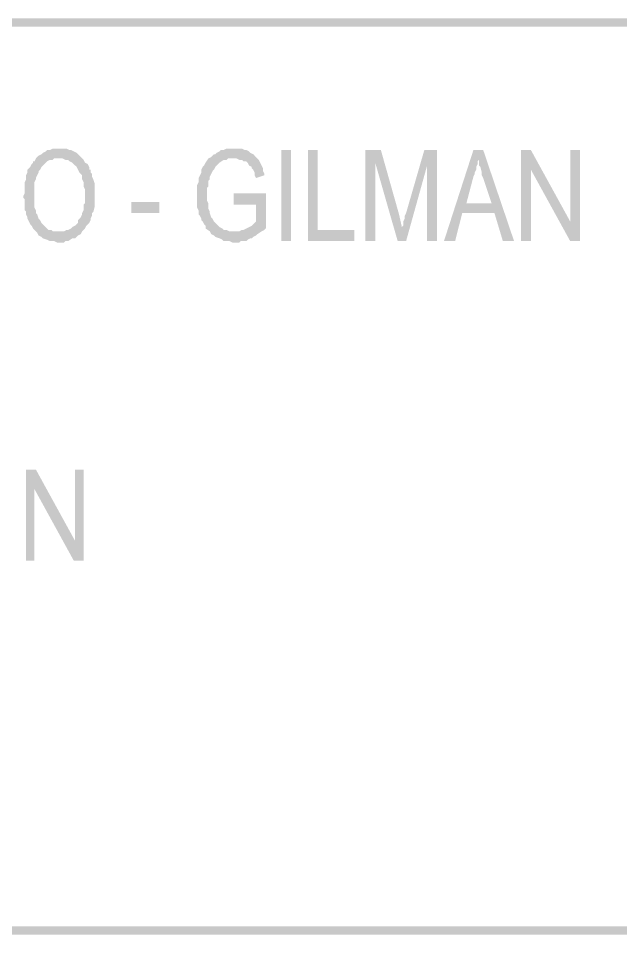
# Model space of a CAD drawing. Header units: inches. Extents: x -186 to 186, y -282 to 282.
# Drawn here: x 60.94 to 76.85, y -282.11 to -257.89 of the extents above; entities that cross this region are included whole.
import ezdxf

# ---------------------------------------------------------------- set-up
doc = ezdxf.new("R2010")
doc.units = ezdxf.units.IN
doc.header["$MEASUREMENT"] = 0
doc.layers.add('H', color=7, linetype='CONTINUOUS', lineweight=100)

msp = doc.modelspace()

# ---------------------------------------------------------------- hatches: boundary and pattern name
at = {"layer": 'H', "linetype": 'Continuous'}
for points in [[(186.111, -257.889), (-185.889, -258.111), (-186.111, -257.889)], [(185.889, -258.111), (186.111, -257.889), (-185.889, -258.111)], [(62.037, -261.333), (61.963, -261.333), (61.889, -261.333), (61.852, -261.333), (61.778, -261.37), (61.704, -261.37), (61.667, -261.407), (61.593, -261.444), (61.556, -261.481), (61.481, -261.519), (61.407, -261.593), (61.37, -261.667), (61.333, -261.667), (61.333, -261.704), (61.296, -261.741), (61.259, -261.815), (61.222, -261.852), (61.185, -261.889), (61.185, -261.963), (61.148, -262.037), (61.148, -262.111), (61.148, -262.148), (61.111, -262.222), (61.111, -262.296), (61.111, -262.37), (61.111, -262.519), (61.074, -262.593), (61.074, -262.63), (61.111, -262.667), (61.111, -262.778), (61.111, -262.815), (61.111, -262.889), (61.111, -262.963), (61.148, -263), (61.148, -263.074), (61.185, -263.148), (61.185, -263.185), (61.222, -263.259), (61.259, -263.333), (61.296, -263.37), (61.333, -263.444), (61.37, -263.481), (61.407, -263.519), (61.444, -263.556), (61.481, -263.63), (61.556, -263.667), (61.593, -263.704), (61.704, -263.741), (61.778, -263.778), (61.815, -263.778), (61.889, -263.778), (61.963, -263.815), (62.148, -263.815), (62.185, -263.778), (62.259, -263.778), (62.37, -263.704), (62.444, -263.704), (62.481, -263.667), (62.519, -263.63), (62.593, -263.593), (62.63, -263.519), (62, -263.519), (61.926, -263.519), (61.852, -263.519), (61.815, -263.481), (61.741, -263.481), (61.704, -263.444), (61.63, -263.37), (61.593, -263.333), (61.556, -263.296), (61.519, -263.222), (61.481, -263.185), (61.444, -263.074), (61.407, -263.037), (61.407, -262.963), (61.37, -262.889), (61.37, -262.815), (61.37, -262.741), (61.37, -262.37), (61.37, -262.296), (61.37, -262.222), (61.407, -262.148), (61.407, -262.111), (61.444, -262.037), (61.481, -261.963), (61.481, -261.926), (61.519, -261.889), (61.556, -261.815), (61.63, -261.741), (61.667, -261.704), (61.704, -261.667), (61.778, -261.63), (61.852, -261.63), (61.889, -261.593), (61.963, -261.593), (62.037, -261.593), (62.63, -261.593), (62.593, -261.556), (62.556, -261.519), (62.519, -261.481), (62.481, -261.444), (62.407, -261.407), (62.333, -261.37), (62.296, -261.37), (62.222, -261.333), (62.148, -261.333), (62.111, -261.333)], [(66.63, -261.333), (66.556, -261.333), (66.519, -261.333), (66.444, -261.333), (66.37, -261.37), (66.296, -261.37), (66.259, -261.407), (66.185, -261.444), (66.148, -261.481), (66.111, -261.481), (66.074, -261.519), (66.037, -261.556), (65.963, -261.593), (65.889, -261.704), (65.852, -261.778), (65.815, -261.815), (65.778, -261.889), (65.778, -261.926), (65.778, -261.963), (65.741, -262.037), (65.704, -262.111), (65.704, -262.148), (65.704, -262.222), (65.667, -262.296), (65.667, -262.37), (65.667, -262.444), (65.667, -262.481), (65.667, -262.593), (65.667, -262.667), (65.667, -262.815), (65.667, -262.889), (65.704, -262.963), (65.704, -263), (65.704, -263.074), (65.741, -263.111), (65.778, -263.185), (65.778, -263.222), (65.815, -263.259), (65.852, -263.333), (65.889, -263.37), (65.889, -263.444), (66, -263.519), (66.037, -263.593), (66.111, -263.63), (66.148, -263.667), (66.259, -263.704), (66.333, -263.741), (66.37, -263.778), (66.444, -263.778), (66.519, -263.778), (66.593, -263.815), (66.778, -263.815), (66.815, -263.778), (66.889, -263.778), (66.963, -263.778), (67, -263.741), (67.074, -263.704), (67.111, -263.704), (67.148, -263.667), (67.222, -263.63), (67.259, -263.593), (67.37, -263.519), (66.63, -263.519), (66.556, -263.519), (66.519, -263.519), (66.444, -263.481), (66.37, -263.481), (66.333, -263.444), (66.259, -263.407), (66.222, -263.37), (66.111, -263.259), (66.074, -263.185), (66.037, -263.148), (66, -263.037), (66, -263), (65.963, -262.926), (65.963, -262.852), (65.963, -262.778), (65.926, -262.704), (65.926, -262.63), (65.926, -262.556), (65.926, -262.519), (65.926, -262.37), (65.963, -262.333), (65.963, -262.259), (65.963, -262.185), (66, -262.148), (66, -262.074), (66.037, -262), (66.074, -261.926), (66.111, -261.889), (66.148, -261.815), (66.185, -261.778), (66.222, -261.741), (66.259, -261.704), (66.37, -261.63), (66.444, -261.63), (66.481, -261.593), (66.556, -261.593), (66.63, -261.593), (67.222, -261.556), (67.148, -261.481), (67.074, -261.444), (67.037, -261.407), (66.963, -261.37), (66.926, -261.37), (66.852, -261.333), (66.778, -261.333), (66.704, -261.333)], [(62.63, -261.593), (62.037, -261.593), (62.074, -261.593), (62.111, -261.593), (62.185, -261.63), (62.259, -261.63), (62.296, -261.667), (62.37, -261.704), (62.444, -261.778), (62.481, -261.815), (62.519, -261.889), (62.556, -261.963), (62.593, -262), (62.63, -262.037), (62.63, -262.111), (62.63, -262.148), (62.667, -262.222), (62.667, -262.296), (62.667, -262.333), (62.704, -262.407), (62.704, -262.778), (62.667, -262.815), (62.667, -262.889), (62.667, -262.963), (62.63, -263.037), (62.63, -263.074), (62.593, -263.148), (62.556, -263.185), (62.519, -263.222), (62.519, -263.296), (62.481, -263.333), (62.444, -263.37), (62.37, -263.407), (62.333, -263.444), (62.259, -263.481), (62.222, -263.481), (62.148, -263.519), (62.111, -263.519), (62.037, -263.519), (62.63, -263.519), (62.667, -263.481), (62.704, -263.444), (62.741, -263.37), (62.778, -263.333), (62.815, -263.296), (62.852, -263.222), (62.852, -263.185), (62.889, -263.111), (62.889, -263.037), (62.926, -263), (62.963, -262.852), (62.963, -262.778), (62.963, -262.407), (62.963, -262.333), (62.963, -262.259), (62.926, -262.148), (62.889, -262.074), (62.889, -262), (62.852, -261.963), (62.852, -261.889), (62.815, -261.889), (62.815, -261.815), (62.778, -261.741), (62.704, -261.704), (62.667, -261.63)], [(67.222, -261.556), (66.63, -261.593), (66.704, -261.593), (66.778, -261.63), (66.852, -261.63), (66.889, -261.667), (66.963, -261.667), (67, -261.704), (67.037, -261.778), (67.111, -261.815), (67.111, -261.852), (67.148, -261.889), (67.185, -261.963), (67.185, -262.037), (67.222, -262.111), (67.444, -262.037), (67.444, -262), (67.407, -261.926), (67.407, -261.852), (67.37, -261.778), (67.296, -261.63)], [(67.889, -263.778), (68.148, -263.778), (68.148, -261.37), (67.889, -261.37)], [(68.852, -261.37), (68.593, -261.37), (68.593, -263.778), (69.815, -263.778), (69.815, -263.481), (68.852, -263.481)], [(70.519, -261.37), (70.111, -261.37), (70.111, -263.778), (70.37, -263.778), (70.37, -261.704)], [(70.519, -261.37), (70.37, -261.704), (70.963, -263.778), (71.074, -263.407), (71, -263.074)], [(72, -261.37), (71.667, -261.37), (71.185, -263.037), (71.148, -263.111), (71.148, -263.185), (71.111, -263.259), (71.111, -263.296), (71.111, -263.37), (71.074, -263.407), (70.963, -263.778), (71.185, -263.778), (71.741, -261.778)], [(72, -261.37), (71.741, -261.778), (71.741, -263.778), (72, -263.778)], [(73.222, -261.37), (72.963, -261.37), (72.185, -263.778), (72.481, -263.778), (72.667, -263.037), (73.519, -263.037), (72.778, -262.778), (72.963, -262.074), (73, -262), (73, -261.963), (73.037, -261.889), (73.037, -261.815), (73.074, -261.741), (73.074, -261.667), (73.111, -261.63)], [(73.222, -261.37), (73.111, -261.63), (73.111, -261.667), (73.111, -261.704), (73.111, -261.778), (73.148, -261.815), (73.185, -261.963), (73.185, -262.037), (73.222, -262.111), (73.444, -262.778), (72.778, -262.778), (73.519, -263.037), (73.741, -263.778), (74.037, -263.778)], [(74.481, -261.37), (74.222, -261.37), (74.222, -263.778), (74.481, -263.778), (74.481, -261.889)], [(74.481, -261.37), (74.481, -261.889), (75.519, -263.778), (75.519, -263.259)], [(75.778, -261.37), (75.519, -261.37), (75.519, -263.259), (75.519, -263.778), (75.778, -263.778)], [(67.481, -262.519), (66.63, -262.519), (66.63, -262.815), (67.222, -262.815), (67.222, -263.259), (67.185, -263.296), (67.148, -263.333), (67.111, -263.37), (67.037, -263.407), (66.963, -263.444), (66.889, -263.481), (66.852, -263.481), (66.778, -263.519), (66.704, -263.519), (66.667, -263.519), (67.37, -263.519), (67.444, -263.481), (67.481, -263.444)], [(63.926, -263.037), (64.667, -263.037), (64.667, -262.741), (63.926, -262.741)], [(61.407, -269.815), (61.148, -269.815), (61.148, -272.222), (61.37, -272.222), (61.37, -270.333)], [(61.407, -269.815), (61.37, -270.333), (62.407, -272.222), (62.444, -271.704)], [(62.667, -269.815), (62.444, -269.815), (62.444, -271.704), (62.407, -272.222), (62.667, -272.222)], [(-185.889, -281.889), (-186.111, -282.111), (185.889, -281.889)], [(-186.111, -282.111), (185.889, -281.889), (186.111, -282.111)], [(-185.889, -281.889), (-186.111, -282.111), (185.889, -281.889)], [(-186.111, -282.111), (185.889, -281.889), (186.111, -282.111)]]:
    msp.add_hatch(color=0, dxfattribs=at).paths.add_polyline_path(points)

doc.saveas('drawing.dxf')
